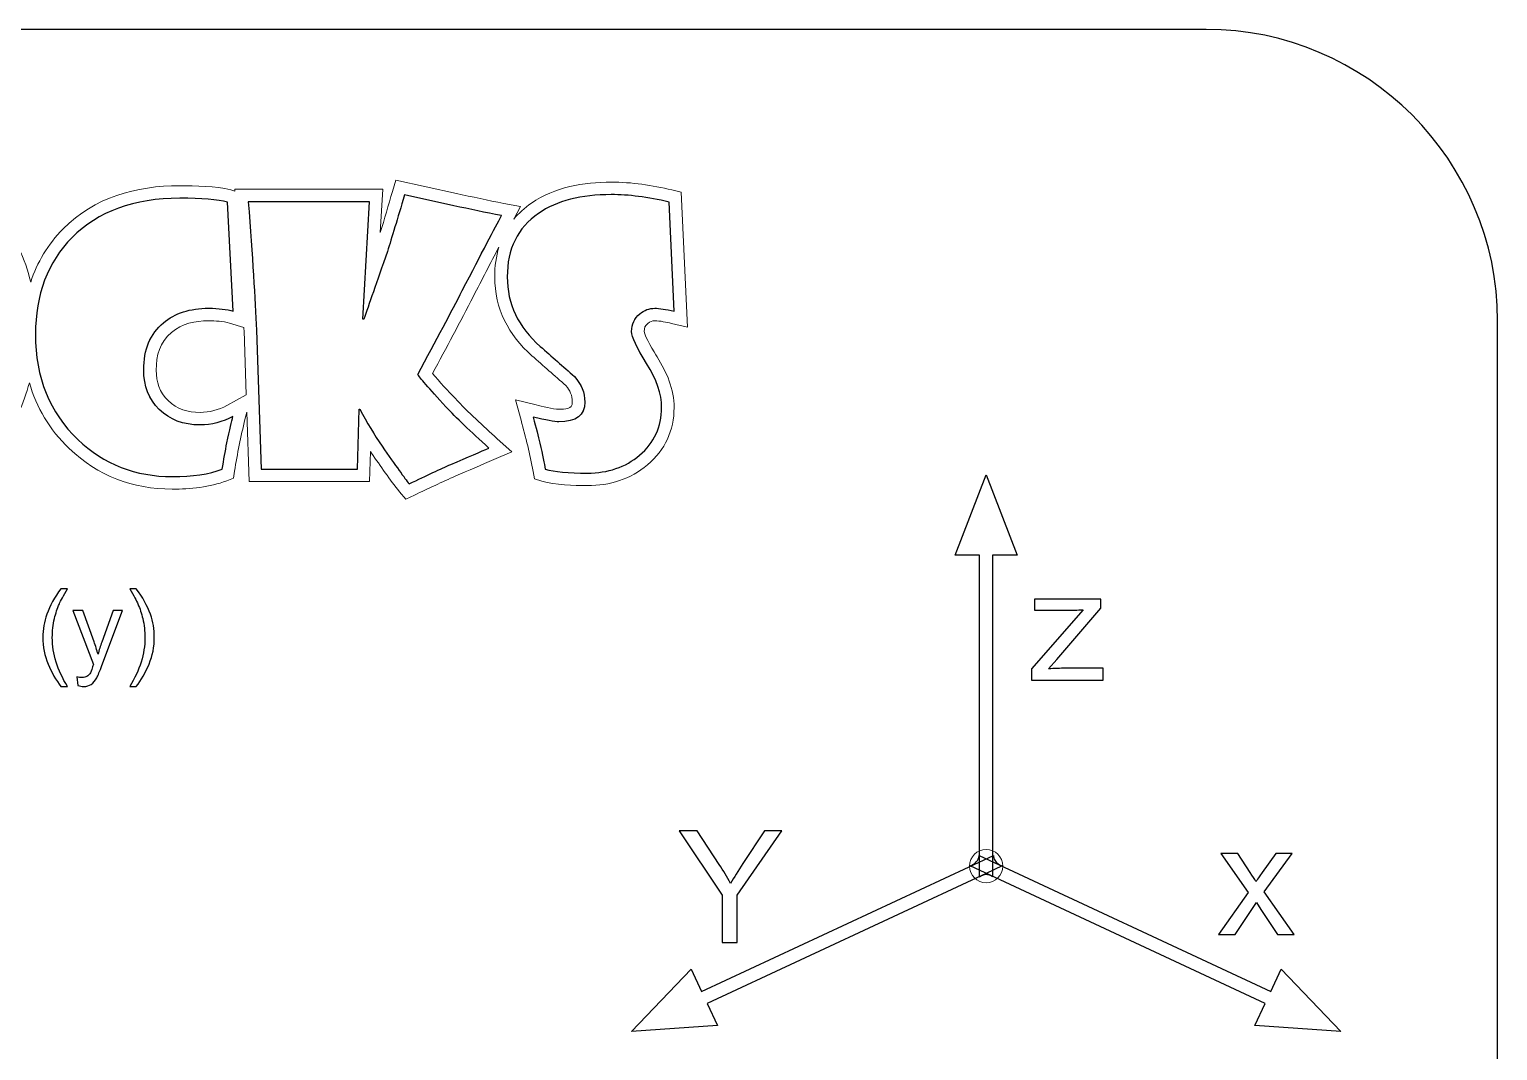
# Model space of a CAD drawing. Header units: centimetres. Extents: x -1.17 to 1.31, y -1 to 0.97.
# Drawn here: x 0.319 to 1.313, y 0.282 to 0.974 of the extents above; entities that cross this region are included whole.
import ezdxf

# ---------------------------------------------------------------- set-up
doc = ezdxf.new("R2010")
doc.units = ezdxf.units.CM
doc.header["$MEASUREMENT"] = 0
doc.layers.add('Keyboard', color=7, linetype='Continuous')

msp = doc.modelspace()

# ---------------------------------------------------------------- linework, layer by layer
at = {"layer": 'Keyboard', "color": 250}
msp.add_open_spline([(-0.97216, 0.97355), (-0.97216, 0.97355), (1.11584, 0.97355), (1.11584, 0.97355), (1.11584, 0.97355), (1.22441, 0.97355), (1.31323, 0.88473), (1.31323, 0.77616), (1.31323, 0.77616), (1.31323, 0.77616), (1.31323, -0.80292), (1.31323, -0.80292), (1.31323, -0.80292), (1.31323, -0.91149), (1.22441, -1.00031), (1.11584, -1.00031), (1.11584, -1.00031), (1.11584, -1.00031), (-0.97216, -1.00031), (-0.97216, -1.00031), (-0.97216, -1.00031), (-1.08073, -1.00031), (-1.16955, -0.91149), (-1.16955, -0.80292), (-1.16955, -0.80292), (-1.16955, -0.80292), (-1.16955, 0.77616), (-1.16955, 0.77616), (-1.16955, 0.77616), (-1.16955, 0.88473), (-1.08073, 0.97355), (-0.97216, 0.97355)], degree=3, knots=[0, 0, 0, 0, 0.125, 0.125, 0.125, 0.125, 0.25, 0.25, 0.25, 0.25, 0.375, 0.375, 0.375, 0.375, 0.5, 0.5, 0.5, 0.5, 0.625, 0.625, 0.625, 0.625, 0.75, 0.75, 0.75, 0.75, 0.875, 0.875, 0.875, 0.875, 1, 1, 1, 1], dxfattribs=at)
at = {"layer": 'Keyboard', "color": 7, "lineweight": 9}
for points, knots in [([(0.64704, 0.84505), (0.65035, 0.84906), (0.65433, 0.85271), (0.65902, 0.85593), (0.65902, 0.85593), (0.67481, 0.86677), (0.69429, 0.87013), (0.7131, 0.87013), (0.7131, 0.87013), (0.72685, 0.87013), (0.74077, 0.86797), (0.75414, 0.86484), (0.75414, 0.86484), (0.75414, 0.86484), (0.76035, 0.86338), (0.76035, 0.86338), (0.76035, 0.86338), (0.76035, 0.86338), (0.76475, 0.77195), (0.76475, 0.77195), (0.76475, 0.77195), (0.76475, 0.77195), (0.75387, 0.77444), (0.75387, 0.77444), (0.75387, 0.77444), (0.75052, 0.77521), (0.746, 0.77624), (0.74256, 0.77624), (0.74256, 0.77624), (0.7407, 0.77624), (0.73923, 0.77558), (0.73781, 0.77441), (0.73781, 0.77441), (0.73603, 0.77293), (0.73533, 0.77137), (0.73533, 0.76906), (0.73533, 0.76906), (0.73565, 0.76549), (0.74223, 0.75478), (0.74416, 0.75171), (0.74416, 0.75171), (0.7506, 0.74149), (0.7556, 0.72976), (0.7556, 0.7175), (0.7556, 0.7175), (0.7556, 0.70193), (0.74954, 0.68877), (0.73765, 0.67874), (0.73765, 0.67874), (0.72605, 0.66887), (0.71207, 0.66463), (0.69693, 0.66463), (0.69693, 0.66463), (0.68729, 0.66463), (0.67531, 0.66493), (0.66602, 0.66766), (0.66602, 0.66766), (0.66602, 0.66766), (0.66108, 0.66912), (0.66108, 0.66912), (0.66108, 0.66912), (0.66108, 0.66912), (0.6601, 0.67417), (0.6601, 0.67417), (0.6601, 0.67417), (0.65897, 0.68002), (0.65771, 0.6858), (0.65651, 0.6915), (0.65651, 0.6915), (0.65509, 0.69731), (0.65354, 0.70305), (0.65199, 0.70883), (0.65199, 0.70883), (0.65199, 0.70883), (0.64829, 0.72264), (0.64829, 0.72264), (0.64829, 0.72264), (0.64829, 0.72264), (0.66218, 0.71924), (0.66218, 0.71924), (0.66218, 0.71924), (0.66618, 0.71825), (0.67352, 0.71631), (0.67761, 0.71631), (0.67761, 0.71631), (0.68171, 0.71631), (0.6867, 0.71614), (0.6867, 0.72117), (0.6867, 0.72117), (0.6867, 0.72572), (0.68513, 0.72928), (0.68238, 0.7323), (0.68238, 0.7323), (0.67464, 0.73907), (0.6671, 0.74573), (0.65938, 0.75254), (0.65938, 0.75254), (0.6434, 0.7667), (0.63415, 0.78441), (0.63415, 0.80591), (0.63415, 0.80591), (0.63415, 0.81308), (0.63507, 0.81987), (0.63698, 0.82617), (0.63698, 0.82617), (0.63118, 0.81508), (0.62546, 0.80394), (0.61972, 0.79285), (0.61972, 0.79285), (0.6107, 0.77532), (0.60138, 0.75792), (0.59203, 0.74056), (0.59203, 0.74056), (0.59664, 0.7349), (0.60306, 0.7284), (0.60729, 0.72374), (0.60729, 0.72374), (0.61624, 0.71417), (0.62612, 0.70511), (0.63587, 0.69637), (0.63587, 0.69637), (0.63587, 0.69637), (0.64567, 0.68758), (0.64567, 0.68758), (0.64567, 0.68758), (0.64567, 0.68758), (0.6336, 0.68232), (0.6336, 0.68232), (0.6336, 0.68232), (0.625, 0.67856), (0.61638, 0.67489), (0.60781, 0.67122), (0.60781, 0.67122), (0.59842, 0.66703), (0.58913, 0.66262), (0.57983, 0.65823), (0.57983, 0.65823), (0.57983, 0.65823), (0.57387, 0.65541), (0.57387, 0.65541), (0.57387, 0.65541), (0.57387, 0.65541), (0.56968, 0.66051), (0.56968, 0.66051), (0.56968, 0.66051), (0.56311, 0.66852), (0.55682, 0.67793), (0.5508, 0.68653), (0.5508, 0.68653), (0.55054, 0.68692), (0.55029, 0.68732), (0.55003, 0.68771), (0.55003, 0.68771), (0.55003, 0.68771), (0.54944, 0.66732), (0.54944, 0.66732), (0.54944, 0.66732), (0.54944, 0.66732), (0.46786, 0.66732), (0.46786, 0.66732), (0.46786, 0.66732), (0.46786, 0.66732), (0.46627, 0.7143), (0.46627, 0.7143), (0.46627, 0.7143), (0.46627, 0.7143), (0.46505, 0.70945), (0.46505, 0.70945), (0.46505, 0.70945), (0.4636, 0.70366), (0.46238, 0.69778), (0.46113, 0.69204), (0.46113, 0.69204), (0.46, 0.68617), (0.45895, 0.68033), (0.45799, 0.67443), (0.45799, 0.67443), (0.45799, 0.67443), (0.45722, 0.66963), (0.45722, 0.66963), (0.45722, 0.66963), (0.45722, 0.66963), (0.45267, 0.66788), (0.45267, 0.66788), (0.45267, 0.66788), (0.44119, 0.66347), (0.42801, 0.66225), (0.4158, 0.66225), (0.4158, 0.66225), (0.38902, 0.66225), (0.36556, 0.67126), (0.34608, 0.68969), (0.34608, 0.68969), (0.33258, 0.70254), (0.32379, 0.7176), (0.31904, 0.7343), (0.31904, 0.7343), (0.3154, 0.72024), (0.30931, 0.70692), (0.30026, 0.69477), (0.30026, 0.69477), (0.28421, 0.67333), (0.26276, 0.66132), (0.23582, 0.66132), (0.23582, 0.66132), (0.20848, 0.66132), (0.18662, 0.67314), (0.17044, 0.69505), (0.17044, 0.69505), (0.16641, 0.70048), (0.16299, 0.70616), (0.16011, 0.71203), (0.16011, 0.71203), (0.16011, 0.71203), (0.1595, 0.70952), (0.1595, 0.70952), (0.1595, 0.70952), (0.15807, 0.70358), (0.1566, 0.6977), (0.15519, 0.69184), (0.15519, 0.69184), (0.15396, 0.68623), (0.15315, 0.68051), (0.15249, 0.67481), (0.15249, 0.67481), (0.15249, 0.67481), (0.15163, 0.66732), (0.15163, 0.66732), (0.15163, 0.66732), (0.15163, 0.66732), (0.02915, 0.66732), (0.02915, 0.66732), (0.02915, 0.66732), (0.02915, 0.66732), (0.02896, 0.67559), (0.02896, 0.67559), (0.02896, 0.67559), (0.02829, 0.70596), (0.02715, 0.73634), (0.02603, 0.76665), (0.02603, 0.76665), (0.02594, 0.76843), (0.02586, 0.7702), (0.02577, 0.77197), (0.02577, 0.77197), (0.02393, 0.76636), (0.02138, 0.76096), (0.01803, 0.75585), (0.01803, 0.75585), (0.01438, 0.75035), (0.01005, 0.7455), (0.005, 0.74154), (0.005, 0.74154), (0.00689, 0.73957), (0.00859, 0.73739), (0.0101, 0.73502), (0.0101, 0.73502), (0.01433, 0.7284), (0.01662, 0.72103), (0.01662, 0.71316), (0.01662, 0.71316), (0.01662, 0.69314), (0.00504, 0.67967), (-0.01285, 0.67193), (-0.01285, 0.67193), (-0.02902, 0.66485), (-0.04826, 0.66298), (-0.06575, 0.66298), (-0.06575, 0.66298), (-0.08511, 0.66298), (-0.1045, 0.66466), (-0.12365, 0.66741), (-0.12365, 0.66741), (-0.12365, 0.66741), (-0.13069, 0.66842), (-0.13069, 0.66842), (-0.13069, 0.66842), (-0.13069, 0.66842), (-0.13091, 0.67552), (-0.13091, 0.67552), (-0.13091, 0.67552), (-0.13163, 0.69906), (-0.13256, 0.72259), (-0.13353, 0.74609), (-0.13353, 0.74609), (-0.13652, 0.72766), (-0.14323, 0.71026), (-0.15479, 0.69477), (-0.15479, 0.69477), (-0.17084, 0.67333), (-0.19228, 0.66132), (-0.21923, 0.66132), (-0.21923, 0.66132), (-0.24657, 0.66132), (-0.26842, 0.67314), (-0.2846, 0.69504), (-0.2846, 0.69504), (-0.30094, 0.71708), (-0.30735, 0.74305), (-0.30735, 0.77022), (-0.30735, 0.77022), (-0.30735, 0.77148), (-0.30734, 0.77273), (-0.30731, 0.77399), (-0.30731, 0.77399), (-0.30731, 0.77399), (-0.3093, 0.77444), (-0.3093, 0.77444), (-0.3093, 0.77444), (-0.31265, 0.77521), (-0.31718, 0.77624), (-0.32062, 0.77624), (-0.32062, 0.77624), (-0.32247, 0.77624), (-0.32395, 0.77558), (-0.32536, 0.77441), (-0.32536, 0.77441), (-0.32714, 0.77293), (-0.32784, 0.77137), (-0.32784, 0.76906), (-0.32784, 0.76906), (-0.32752, 0.76549), (-0.32094, 0.75478), (-0.31901, 0.75171), (-0.31901, 0.75171), (-0.31257, 0.74149), (-0.30757, 0.72976), (-0.30757, 0.7175), (-0.30757, 0.7175), (-0.30757, 0.70193), (-0.31363, 0.68877), (-0.32553, 0.67874), (-0.32553, 0.67874), (-0.33713, 0.66887), (-0.35109, 0.66463), (-0.36624, 0.66463), (-0.36624, 0.66463), (-0.37589, 0.66463), (-0.38786, 0.66493), (-0.39715, 0.66766), (-0.39715, 0.66766), (-0.39715, 0.66766), (-0.40211, 0.66912), (-0.40211, 0.66912), (-0.40211, 0.66912), (-0.40211, 0.66912), (-0.40308, 0.6742), (-0.40308, 0.6742), (-0.40308, 0.6742), (-0.40419, 0.68004), (-0.40547, 0.68581), (-0.40666, 0.6915), (-0.40666, 0.6915), (-0.40808, 0.69732), (-0.40963, 0.70305), (-0.41118, 0.70883), (-0.41118, 0.70883), (-0.41118, 0.70883), (-0.41488, 0.72264), (-0.41488, 0.72264), (-0.41488, 0.72264), (-0.41488, 0.72264), (-0.40099, 0.71924), (-0.40099, 0.71924), (-0.40099, 0.71924), (-0.39699, 0.71825), (-0.38965, 0.71631), (-0.38556, 0.71631), (-0.38556, 0.71631), (-0.38146, 0.71631), (-0.37647, 0.71615), (-0.37647, 0.72117), (-0.37647, 0.72117), (-0.37647, 0.72572), (-0.37805, 0.72929), (-0.38079, 0.7323), (-0.38079, 0.7323), (-0.38853, 0.73907), (-0.39607, 0.74573), (-0.4038, 0.75254), (-0.4038, 0.75254), (-0.41315, 0.76083), (-0.42019, 0.77033), (-0.42443, 0.7811), (-0.42443, 0.7811), (-0.42443, 0.7811), (-0.42543, 0.76016), (-0.42543, 0.76016), (-0.42543, 0.76016), (-0.42657, 0.73194), (-0.42756, 0.70373), (-0.42848, 0.6755), (-0.42848, 0.6755), (-0.42848, 0.6755), (-0.42875, 0.66732), (-0.42875, 0.66732), (-0.42875, 0.66732), (-0.42875, 0.66732), (-0.51118, 0.66732), (-0.51118, 0.66732), (-0.51118, 0.66732), (-0.51118, 0.66732), (-0.51993, 0.8653), (-0.51993, 0.8653), (-0.51993, 0.8653), (-0.51993, 0.8653), (-0.42042, 0.8653), (-0.42042, 0.8653), (-0.42042, 0.8653), (-0.42042, 0.8653), (-0.42178, 0.83671), (-0.42178, 0.83671), (-0.42178, 0.83671), (-0.41773, 0.84411), (-0.41192, 0.8506), (-0.40415, 0.85593), (-0.40415, 0.85593), (-0.38836, 0.86677), (-0.36888, 0.87013), (-0.35007, 0.87013), (-0.35007, 0.87013), (-0.33632, 0.87013), (-0.3224, 0.86797), (-0.30903, 0.86484), (-0.30903, 0.86484), (-0.30903, 0.86484), (-0.30282, 0.86338), (-0.30282, 0.86338), (-0.30282, 0.86338), (-0.30282, 0.86338), (-0.30047, 0.8146), (-0.30047, 0.8146), (-0.30047, 0.8146), (-0.2965, 0.82586), (-0.29059, 0.8364), (-0.28217, 0.84568), (-0.28217, 0.84568), (-0.26549, 0.86404), (-0.2439, 0.87227), (-0.21923, 0.87227), (-0.21923, 0.87227), (-0.19467, 0.87227), (-0.17338, 0.86382), (-0.15682, 0.84553), (-0.15682, 0.84553), (-0.14708, 0.83472), (-0.14068, 0.82225), (-0.13677, 0.80892), (-0.13677, 0.80892), (-0.13769, 0.82472), (-0.13866, 0.84052), (-0.13962, 0.85632), (-0.13962, 0.85632), (-0.13962, 0.85632), (-0.14008, 0.86373), (-0.14008, 0.86373), (-0.14008, 0.86373), (-0.14008, 0.86373), (-0.13279, 0.86514), (-0.13279, 0.86514), (-0.13279, 0.86514), (-0.11394, 0.86881), (-0.09365, 0.86964), (-0.07448, 0.86964), (-0.07448, 0.86964), (-0.03595, 0.86964), (0.00581, 0.86169), (0.0223, 0.82998), (0.0223, 0.82998), (0.02171, 0.83874), (0.02111, 0.84749), (0.02049, 0.85625), (0.02049, 0.85625), (0.02049, 0.85625), (0.01985, 0.8653), (0.01985, 0.8653), (0.01985, 0.8653), (0.01985, 0.8653), (0.11957, 0.8653), (0.11957, 0.8653), (0.11957, 0.8653), (0.11957, 0.8653), (0.11287, 0.71538), (0.11287, 0.71538), (0.11287, 0.71538), (0.12109, 0.71579), (0.12947, 0.71669), (0.13748, 0.71756), (0.13748, 0.71756), (0.14139, 0.71794), (0.14554, 0.71886), (0.14937, 0.71975), (0.14937, 0.71975), (0.14937, 0.71975), (0.15608, 0.72131), (0.15608, 0.72131), (0.15608, 0.72131), (0.15021, 0.7367), (0.1477, 0.75322), (0.1477, 0.77022), (0.1477, 0.77022), (0.1477, 0.79768), (0.15399, 0.82487), (0.17287, 0.84568), (0.17287, 0.84568), (0.18956, 0.86404), (0.21115, 0.87227), (0.23582, 0.87227), (0.23582, 0.87227), (0.26038, 0.87227), (0.28166, 0.86381), (0.29823, 0.84553), (0.29823, 0.84553), (0.30953, 0.83298), (0.31634, 0.81819), (0.31997, 0.80242), (0.31997, 0.80242), (0.32428, 0.8157), (0.33141, 0.82788), (0.34191, 0.83849), (0.34191, 0.83849), (0.36313, 0.85995), (0.39129, 0.86768), (0.42088, 0.86768), (0.42088, 0.86768), (0.43157, 0.86768), (0.44504, 0.86748), (0.45542, 0.86479), (0.45542, 0.86479), (0.45542, 0.86479), (0.45827, 0.86405), (0.45827, 0.86405), (0.45827, 0.86405), (0.45827, 0.86405), (0.45818, 0.8653), (0.45818, 0.8653), (0.45818, 0.8653), (0.45818, 0.8653), (0.5583, 0.8653), (0.5583, 0.8653), (0.5583, 0.8653), (0.5583, 0.8653), (0.55661, 0.8359), (0.55661, 0.8359), (0.55661, 0.8359), (0.55947, 0.84517), (0.56221, 0.85448), (0.56493, 0.8638), (0.56493, 0.8638), (0.56493, 0.8638), (0.56714, 0.87138), (0.56714, 0.87138), (0.56714, 0.87138), (0.56714, 0.87138), (0.60821, 0.86241), (0.60821, 0.86241), (0.60821, 0.86241), (0.61889, 0.86008), (0.6296, 0.85783), (0.64033, 0.85573), (0.64033, 0.85573), (0.64033, 0.85573), (0.65163, 0.85353), (0.65163, 0.85353), (0.65163, 0.85353), (0.65163, 0.85353), (0.64704, 0.84505), (0.64704, 0.84505)], [0, 0, 0, 0, 0.007042, 0.007042, 0.007042, 0.007042, 0.014085, 0.014085, 0.014085, 0.014085, 0.021127, 0.021127, 0.021127, 0.021127, 0.028169, 0.028169, 0.028169, 0.028169, 0.035211, 0.035211, 0.035211, 0.035211, 0.042254, 0.042254, 0.042254, 0.042254, 0.049296, 0.049296, 0.049296, 0.049296, 0.056338, 0.056338, 0.056338, 0.056338, 0.06338, 0.06338, 0.06338, 0.06338, 0.070423, 0.070423, 0.070423, 0.070423, 0.077465, 0.077465, 0.077465, 0.077465, 0.084507, 0.084507, 0.084507, 0.084507, 0.091549, 0.091549, 0.091549, 0.091549, 0.098592, 0.098592, 0.098592, 0.098592, 0.105634, 0.105634, 0.105634, 0.105634, 0.112676, 0.112676, 0.112676, 0.112676, 0.119718, 0.119718, 0.119718, 0.119718, 0.126761, 0.126761, 0.126761, 0.126761, 0.133803, 0.133803, 0.133803, 0.133803, 0.140845, 0.140845, 0.140845, 0.140845, 0.147887, 0.147887, 0.147887, 0.147887, 0.15493, 0.15493, 0.15493, 0.15493, 0.161972, 0.161972, 0.161972, 0.161972, 0.169014, 0.169014, 0.169014, 0.169014, 0.176056, 0.176056, 0.176056, 0.176056, 0.183099, 0.183099, 0.183099, 0.183099, 0.190141, 0.190141, 0.190141, 0.190141, 0.197183, 0.197183, 0.197183, 0.197183, 0.204225, 0.204225, 0.204225, 0.204225, 0.211268, 0.211268, 0.211268, 0.211268, 0.21831, 0.21831, 0.21831, 0.21831, 0.225352, 0.225352, 0.225352, 0.225352, 0.232394, 0.232394, 0.232394, 0.232394, 0.239437, 0.239437, 0.239437, 0.239437, 0.246479, 0.246479, 0.246479, 0.246479, 0.253521, 0.253521, 0.253521, 0.253521, 0.260563, 0.260563, 0.260563, 0.260563, 0.267606, 0.267606, 0.267606, 0.267606, 0.274648, 0.274648, 0.274648, 0.274648, 0.28169, 0.28169, 0.28169, 0.28169, 0.288732, 0.288732, 0.288732, 0.288732, 0.295775, 0.295775, 0.295775, 0.295775, 0.302817, 0.302817, 0.302817, 0.302817, 0.309859, 0.309859, 0.309859, 0.309859, 0.316901, 0.316901, 0.316901, 0.316901, 0.323944, 0.323944, 0.323944, 0.323944, 0.330986, 0.330986, 0.330986, 0.330986, 0.338028, 0.338028, 0.338028, 0.338028, 0.34507, 0.34507, 0.34507, 0.34507, 0.352113, 0.352113, 0.352113, 0.352113, 0.359155, 0.359155, 0.359155, 0.359155, 0.366197, 0.366197, 0.366197, 0.366197, 0.373239, 0.373239, 0.373239, 0.373239, 0.380282, 0.380282, 0.380282, 0.380282, 0.387324, 0.387324, 0.387324, 0.387324, 0.394366, 0.394366, 0.394366, 0.394366, 0.401408, 0.401408, 0.401408, 0.401408, 0.408451, 0.408451, 0.408451, 0.408451, 0.415493, 0.415493, 0.415493, 0.415493, 0.422535, 0.422535, 0.422535, 0.422535, 0.429577, 0.429577, 0.429577, 0.429577, 0.43662, 0.43662, 0.43662, 0.43662, 0.443662, 0.443662, 0.443662, 0.443662, 0.450704, 0.450704, 0.450704, 0.450704, 0.457746, 0.457746, 0.457746, 0.457746, 0.464789, 0.464789, 0.464789, 0.464789, 0.471831, 0.471831, 0.471831, 0.471831, 0.478873, 0.478873, 0.478873, 0.478873, 0.485915, 0.485915, 0.485915, 0.485915, 0.492958, 0.492958, 0.492958, 0.492958, 0.5, 0.5, 0.5, 0.5, 0.507042, 0.507042, 0.507042, 0.507042, 0.514085, 0.514085, 0.514085, 0.514085, 0.521127, 0.521127, 0.521127, 0.521127, 0.528169, 0.528169, 0.528169, 0.528169, 0.535211, 0.535211, 0.535211, 0.535211, 0.542254, 0.542254, 0.542254, 0.542254, 0.549296, 0.549296, 0.549296, 0.549296, 0.556338, 0.556338, 0.556338, 0.556338, 0.56338, 0.56338, 0.56338, 0.56338, 0.570423, 0.570423, 0.570423, 0.570423, 0.577465, 0.577465, 0.577465, 0.577465, 0.584507, 0.584507, 0.584507, 0.584507, 0.591549, 0.591549, 0.591549, 0.591549, 0.598592, 0.598592, 0.598592, 0.598592, 0.605634, 0.605634, 0.605634, 0.605634, 0.612676, 0.612676, 0.612676, 0.612676, 0.619718, 0.619718, 0.619718, 0.619718, 0.626761, 0.626761, 0.626761, 0.626761, 0.633803, 0.633803, 0.633803, 0.633803, 0.640845, 0.640845, 0.640845, 0.640845, 0.647887, 0.647887, 0.647887, 0.647887, 0.65493, 0.65493, 0.65493, 0.65493, 0.661972, 0.661972, 0.661972, 0.661972, 0.669014, 0.669014, 0.669014, 0.669014, 0.676056, 0.676056, 0.676056, 0.676056, 0.683099, 0.683099, 0.683099, 0.683099, 0.690141, 0.690141, 0.690141, 0.690141, 0.697183, 0.697183, 0.697183, 0.697183, 0.704225, 0.704225, 0.704225, 0.704225, 0.711268, 0.711268, 0.711268, 0.711268, 0.71831, 0.71831, 0.71831, 0.71831, 0.725352, 0.725352, 0.725352, 0.725352, 0.732394, 0.732394, 0.732394, 0.732394, 0.739437, 0.739437, 0.739437, 0.739437, 0.746479, 0.746479, 0.746479, 0.746479, 0.753521, 0.753521, 0.753521, 0.753521, 0.760563, 0.760563, 0.760563, 0.760563, 0.767606, 0.767606, 0.767606, 0.767606, 0.774648, 0.774648, 0.774648, 0.774648, 0.78169, 0.78169, 0.78169, 0.78169, 0.788732, 0.788732, 0.788732, 0.788732, 0.795775, 0.795775, 0.795775, 0.795775, 0.802817, 0.802817, 0.802817, 0.802817, 0.809859, 0.809859, 0.809859, 0.809859, 0.816901, 0.816901, 0.816901, 0.816901, 0.823944, 0.823944, 0.823944, 0.823944, 0.830986, 0.830986, 0.830986, 0.830986, 0.838028, 0.838028, 0.838028, 0.838028, 0.84507, 0.84507, 0.84507, 0.84507, 0.852113, 0.852113, 0.852113, 0.852113, 0.859155, 0.859155, 0.859155, 0.859155, 0.866197, 0.866197, 0.866197, 0.866197, 0.873239, 0.873239, 0.873239, 0.873239, 0.880282, 0.880282, 0.880282, 0.880282, 0.887324, 0.887324, 0.887324, 0.887324, 0.894366, 0.894366, 0.894366, 0.894366, 0.901408, 0.901408, 0.901408, 0.901408, 0.908451, 0.908451, 0.908451, 0.908451, 0.915493, 0.915493, 0.915493, 0.915493, 0.922535, 0.922535, 0.922535, 0.922535, 0.929577, 0.929577, 0.929577, 0.929577, 0.93662, 0.93662, 0.93662, 0.93662, 0.943662, 0.943662, 0.943662, 0.943662, 0.950704, 0.950704, 0.950704, 0.950704, 0.957746, 0.957746, 0.957746, 0.957746, 0.964789, 0.964789, 0.964789, 0.964789, 0.971831, 0.971831, 0.971831, 0.971831, 0.978873, 0.978873, 0.978873, 0.978873, 0.985915, 0.985915, 0.985915, 0.985915, 0.992958, 0.992958, 0.992958, 0.992958, 1, 1, 1, 1]), ([(0.46432, 0.77163), (0.46432, 0.77163), (0.45461, 0.7746), (0.45461, 0.7746), (0.45461, 0.7746), (0.45023, 0.77594), (0.44502, 0.77624), (0.44047, 0.77624), (0.44047, 0.77624), (0.43137, 0.77624), (0.42235, 0.7743), (0.41523, 0.7683), (0.41523, 0.7683), (0.40743, 0.76182), (0.40495, 0.75273), (0.40495, 0.74285), (0.40495, 0.74285), (0.40495, 0.73481), (0.40721, 0.72786), (0.41298, 0.72217), (0.41298, 0.72217), (0.41893, 0.7163), (0.42643, 0.71417), (0.43468, 0.71417), (0.43468, 0.71417), (0.44112, 0.71417), (0.44713, 0.71581), (0.45276, 0.71892), (0.45276, 0.71892), (0.45276, 0.71892), (0.46587, 0.72615), (0.46587, 0.72615), (0.46587, 0.72615), (0.46587, 0.72615), (0.46441, 0.76962), (0.46441, 0.76962), (0.46441, 0.76962), (0.46438, 0.77029), (0.46435, 0.77096), (0.46432, 0.77163)], [0, 0, 0, 0, 0.1, 0.1, 0.1, 0.1, 0.2, 0.2, 0.2, 0.2, 0.3, 0.3, 0.3, 0.3, 0.4, 0.4, 0.4, 0.4, 0.5, 0.5, 0.5, 0.5, 0.6, 0.6, 0.6, 0.6, 0.7, 0.7, 0.7, 0.7, 0.8, 0.8, 0.8, 0.8, 0.9, 0.9, 0.9, 0.9, 1, 1, 1, 1])]:
    msp.add_open_spline(points, degree=3, knots=knots, dxfattribs=at)
at = {"layer": 'Keyboard', "color": 144}
for points, knots in [([(0.45709, 0.78269), (0.45275, 0.78402), (0.44723, 0.7847), (0.44047, 0.7847), (0.44047, 0.7847), (0.42788, 0.7847), (0.41766, 0.7814), (0.40981, 0.7748), (0.40981, 0.7748), (0.40092, 0.7674), (0.39649, 0.75678), (0.39649, 0.74285), (0.39649, 0.74285), (0.39649, 0.73199), (0.39999, 0.7231), (0.40704, 0.71614), (0.40704, 0.71614), (0.41408, 0.70922), (0.42329, 0.70571), (0.43468, 0.70571), (0.43468, 0.70571), (0.44245, 0.70571), (0.44985, 0.70765), (0.45685, 0.71151), (0.45685, 0.71151), (0.45604, 0.70829), (0.45471, 0.70234), (0.45283, 0.69369), (0.45283, 0.69369), (0.45173, 0.68797), (0.45065, 0.68197), (0.44964, 0.67578), (0.44964, 0.67578), (0.44084, 0.6724), (0.42957, 0.67071), (0.41581, 0.67071), (0.41581, 0.67071), (0.3909, 0.67071), (0.36961, 0.67908), (0.35192, 0.69582), (0.35192, 0.69582), (0.33276, 0.71404), (0.32319, 0.73779), (0.32319, 0.76704), (0.32319, 0.76704), (0.32319, 0.79403), (0.33143, 0.81588), (0.34793, 0.83254), (0.34793, 0.83254), (0.36551, 0.85033), (0.38985, 0.85922), (0.42088, 0.85922), (0.42088, 0.85922), (0.4358, 0.85922), (0.44663, 0.85833), (0.45331, 0.8566), (0.45331, 0.8566), (0.45331, 0.8566), (0.45709, 0.78269), (0.45709, 0.78269)], [0, 0, 0, 0, 0.066667, 0.066667, 0.066667, 0.066667, 0.133333, 0.133333, 0.133333, 0.133333, 0.2, 0.2, 0.2, 0.2, 0.266667, 0.266667, 0.266667, 0.266667, 0.333333, 0.333333, 0.333333, 0.333333, 0.4, 0.4, 0.4, 0.4, 0.466667, 0.466667, 0.466667, 0.466667, 0.533333, 0.533333, 0.533333, 0.533333, 0.6, 0.6, 0.6, 0.6, 0.666667, 0.666667, 0.666667, 0.666667, 0.733333, 0.733333, 0.733333, 0.733333, 0.8, 0.8, 0.8, 0.8, 0.866667, 0.866667, 0.866667, 0.866667, 0.933333, 0.933333, 0.933333, 0.933333, 1, 1, 1, 1]), ([(0.6387, 0.84743), (0.63436, 0.83939), (0.62555, 0.82249), (0.61219, 0.79673), (0.61219, 0.79673), (0.60487, 0.78248), (0.59481, 0.76354), (0.58201, 0.7398), (0.58201, 0.7398), (0.5831, 0.73807), (0.58946, 0.73078), (0.60109, 0.71799), (0.60109, 0.71799), (0.60793, 0.71067), (0.61762, 0.70137), (0.63021, 0.69007), (0.63021, 0.69007), (0.62494, 0.68777), (0.61634, 0.68407), (0.60438, 0.67896), (0.60438, 0.67896), (0.59771, 0.67598), (0.58833, 0.6716), (0.57622, 0.66588), (0.57622, 0.66588), (0.57324, 0.66951), (0.56713, 0.67795), (0.55783, 0.69124), (0.55783, 0.69124), (0.55264, 0.69908), (0.54765, 0.70744), (0.54286, 0.71634), (0.54286, 0.71634), (0.54286, 0.71634), (0.54238, 0.71634), (0.54238, 0.71634), (0.54238, 0.71634), (0.54238, 0.71634), (0.54122, 0.67578), (0.54122, 0.67578), (0.54122, 0.67578), (0.54122, 0.67578), (0.47603, 0.67578), (0.47603, 0.67578), (0.47603, 0.67578), (0.47603, 0.67578), (0.47285, 0.76997), (0.47285, 0.76997), (0.47285, 0.76997), (0.47197, 0.79057), (0.47012, 0.81951), (0.4673, 0.85684), (0.4673, 0.85684), (0.4673, 0.85684), (0.54934, 0.85684), (0.54934, 0.85684), (0.54934, 0.85684), (0.54934, 0.85684), (0.54475, 0.77738), (0.54475, 0.77738), (0.54475, 0.77738), (0.54475, 0.77738), (0.54556, 0.77738), (0.54556, 0.77738), (0.54556, 0.77738), (0.54885, 0.78668), (0.55417, 0.80196), (0.56149, 0.82325), (0.56149, 0.82325), (0.56447, 0.83254), (0.56833, 0.84525), (0.57304, 0.86143), (0.57304, 0.86143), (0.57304, 0.86143), (0.60639, 0.85415), (0.60639, 0.85415), (0.60639, 0.85415), (0.61726, 0.85177), (0.62801, 0.84952), (0.6387, 0.84743)], [0, 0, 0, 0, 0.05, 0.05, 0.05, 0.05, 0.1, 0.1, 0.1, 0.1, 0.15, 0.15, 0.15, 0.15, 0.2, 0.2, 0.2, 0.2, 0.25, 0.25, 0.25, 0.25, 0.3, 0.3, 0.3, 0.3, 0.35, 0.35, 0.35, 0.35, 0.4, 0.4, 0.4, 0.4, 0.45, 0.45, 0.45, 0.45, 0.5, 0.5, 0.5, 0.5, 0.55, 0.55, 0.55, 0.55, 0.6, 0.6, 0.6, 0.6, 0.65, 0.65, 0.65, 0.65, 0.7, 0.7, 0.7, 0.7, 0.75, 0.75, 0.75, 0.75, 0.8, 0.8, 0.8, 0.8, 0.85, 0.85, 0.85, 0.85, 0.9, 0.9, 0.9, 0.9, 0.95, 0.95, 0.95, 0.95, 1, 1, 1, 1]), ([(0.75576, 0.78269), (0.74996, 0.78402), (0.74554, 0.7847), (0.74256, 0.7847), (0.74256, 0.7847), (0.73886, 0.7847), (0.73548, 0.78345), (0.73242, 0.78092), (0.73242, 0.78092), (0.72872, 0.77786), (0.72687, 0.77388), (0.72687, 0.769), (0.72687, 0.769), (0.72687, 0.76527), (0.73025, 0.75798), (0.737, 0.7472), (0.737, 0.7472), (0.74377, 0.73646), (0.74715, 0.72656), (0.74715, 0.7175), (0.74715, 0.7175), (0.74715, 0.70439), (0.74216, 0.6936), (0.73217, 0.68519), (0.73217, 0.68519), (0.72268, 0.67711), (0.71093, 0.67309), (0.69693, 0.67309), (0.69693, 0.67309), (0.68406, 0.67309), (0.67457, 0.67397), (0.66841, 0.67578), (0.66841, 0.67578), (0.66772, 0.6794), (0.66647, 0.68528), (0.66475, 0.69344), (0.66475, 0.69344), (0.66366, 0.69787), (0.66213, 0.7037), (0.66016, 0.71102), (0.66016, 0.71102), (0.6688, 0.7089), (0.67464, 0.70785), (0.67762, 0.70785), (0.67762, 0.70785), (0.68933, 0.70785), (0.69516, 0.71227), (0.69516, 0.72117), (0.69516, 0.72117), (0.69516, 0.7276), (0.69283, 0.7334), (0.68812, 0.73851), (0.68812, 0.73851), (0.6804, 0.74526), (0.67271, 0.75207), (0.66499, 0.75887), (0.66499, 0.75887), (0.65005, 0.77211), (0.64261, 0.78776), (0.64261, 0.80591), (0.64261, 0.80591), (0.64261, 0.82485), (0.64965, 0.83922), (0.66381, 0.84896), (0.66381, 0.84896), (0.67617, 0.85744), (0.69259, 0.86167), (0.7131, 0.86167), (0.7131, 0.86167), (0.72474, 0.86167), (0.73778, 0.85998), (0.75222, 0.8566), (0.75222, 0.8566), (0.75222, 0.8566), (0.75576, 0.78269), (0.75576, 0.78269)], [0, 0, 0, 0, 0.052632, 0.052632, 0.052632, 0.052632, 0.105263, 0.105263, 0.105263, 0.105263, 0.157895, 0.157895, 0.157895, 0.157895, 0.210526, 0.210526, 0.210526, 0.210526, 0.263158, 0.263158, 0.263158, 0.263158, 0.315789, 0.315789, 0.315789, 0.315789, 0.368421, 0.368421, 0.368421, 0.368421, 0.421053, 0.421053, 0.421053, 0.421053, 0.473684, 0.473684, 0.473684, 0.473684, 0.526316, 0.526316, 0.526316, 0.526316, 0.578947, 0.578947, 0.578947, 0.578947, 0.631579, 0.631579, 0.631579, 0.631579, 0.684211, 0.684211, 0.684211, 0.684211, 0.736842, 0.736842, 0.736842, 0.736842, 0.789474, 0.789474, 0.789474, 0.789474, 0.842105, 0.842105, 0.842105, 0.842105, 0.894737, 0.894737, 0.894737, 0.894737, 0.947368, 0.947368, 0.947368, 0.947368, 1, 1, 1, 1])]:
    msp.add_open_spline(points, degree=3, knots=knots, dxfattribs=at)
at = {"layer": 'Keyboard', "color": 250, "lineweight": 9}
for points, knots in [([(0.45709, 0.78269), (0.45275, 0.78402), (0.44723, 0.7847), (0.44047, 0.7847), (0.44047, 0.7847), (0.42788, 0.7847), (0.41766, 0.7814), (0.40981, 0.7748), (0.40981, 0.7748), (0.40092, 0.7674), (0.39649, 0.75678), (0.39649, 0.74285), (0.39649, 0.74285), (0.39649, 0.73199), (0.39999, 0.7231), (0.40704, 0.71614), (0.40704, 0.71614), (0.41408, 0.70922), (0.42329, 0.70571), (0.43468, 0.70571), (0.43468, 0.70571), (0.44245, 0.70571), (0.44985, 0.70765), (0.45685, 0.71151), (0.45685, 0.71151), (0.45604, 0.70829), (0.45471, 0.70234), (0.45283, 0.69369), (0.45283, 0.69369), (0.45173, 0.68797), (0.45065, 0.68197), (0.44964, 0.67578), (0.44964, 0.67578), (0.44084, 0.6724), (0.42957, 0.67071), (0.41581, 0.67071), (0.41581, 0.67071), (0.3909, 0.67071), (0.36961, 0.67908), (0.35192, 0.69582), (0.35192, 0.69582), (0.33276, 0.71404), (0.32319, 0.73779), (0.32319, 0.76704), (0.32319, 0.76704), (0.32319, 0.79403), (0.33143, 0.81588), (0.34793, 0.83254), (0.34793, 0.83254), (0.36551, 0.85033), (0.38985, 0.85922), (0.42088, 0.85922), (0.42088, 0.85922), (0.4358, 0.85922), (0.44663, 0.85833), (0.45331, 0.8566), (0.45331, 0.8566), (0.45331, 0.8566), (0.45709, 0.78269), (0.45709, 0.78269)], [0, 0, 0, 0, 0.066667, 0.066667, 0.066667, 0.066667, 0.133333, 0.133333, 0.133333, 0.133333, 0.2, 0.2, 0.2, 0.2, 0.266667, 0.266667, 0.266667, 0.266667, 0.333333, 0.333333, 0.333333, 0.333333, 0.4, 0.4, 0.4, 0.4, 0.466667, 0.466667, 0.466667, 0.466667, 0.533333, 0.533333, 0.533333, 0.533333, 0.6, 0.6, 0.6, 0.6, 0.666667, 0.666667, 0.666667, 0.666667, 0.733333, 0.733333, 0.733333, 0.733333, 0.8, 0.8, 0.8, 0.8, 0.866667, 0.866667, 0.866667, 0.866667, 0.933333, 0.933333, 0.933333, 0.933333, 1, 1, 1, 1]), ([(0.6387, 0.84743), (0.63436, 0.83939), (0.62555, 0.82249), (0.61219, 0.79673), (0.61219, 0.79673), (0.60487, 0.78248), (0.59481, 0.76354), (0.58201, 0.7398), (0.58201, 0.7398), (0.5831, 0.73807), (0.58946, 0.73078), (0.60109, 0.71799), (0.60109, 0.71799), (0.60793, 0.71067), (0.61762, 0.70137), (0.63021, 0.69007), (0.63021, 0.69007), (0.62494, 0.68777), (0.61634, 0.68407), (0.60438, 0.67896), (0.60438, 0.67896), (0.59771, 0.67598), (0.58833, 0.6716), (0.57622, 0.66588), (0.57622, 0.66588), (0.57324, 0.66951), (0.56713, 0.67795), (0.55783, 0.69124), (0.55783, 0.69124), (0.55264, 0.69908), (0.54765, 0.70744), (0.54286, 0.71634), (0.54286, 0.71634), (0.54286, 0.71634), (0.54238, 0.71634), (0.54238, 0.71634), (0.54238, 0.71634), (0.54238, 0.71634), (0.54122, 0.67578), (0.54122, 0.67578), (0.54122, 0.67578), (0.54122, 0.67578), (0.47603, 0.67578), (0.47603, 0.67578), (0.47603, 0.67578), (0.47603, 0.67578), (0.47285, 0.76997), (0.47285, 0.76997), (0.47285, 0.76997), (0.47197, 0.79057), (0.47012, 0.81951), (0.4673, 0.85684), (0.4673, 0.85684), (0.4673, 0.85684), (0.54934, 0.85684), (0.54934, 0.85684), (0.54934, 0.85684), (0.54934, 0.85684), (0.54475, 0.77738), (0.54475, 0.77738), (0.54475, 0.77738), (0.54475, 0.77738), (0.54556, 0.77738), (0.54556, 0.77738), (0.54556, 0.77738), (0.54885, 0.78668), (0.55417, 0.80196), (0.56149, 0.82325), (0.56149, 0.82325), (0.56447, 0.83254), (0.56833, 0.84525), (0.57304, 0.86143), (0.57304, 0.86143), (0.57304, 0.86143), (0.60639, 0.85415), (0.60639, 0.85415), (0.60639, 0.85415), (0.61726, 0.85177), (0.62801, 0.84952), (0.6387, 0.84743)], [0, 0, 0, 0, 0.05, 0.05, 0.05, 0.05, 0.1, 0.1, 0.1, 0.1, 0.15, 0.15, 0.15, 0.15, 0.2, 0.2, 0.2, 0.2, 0.25, 0.25, 0.25, 0.25, 0.3, 0.3, 0.3, 0.3, 0.35, 0.35, 0.35, 0.35, 0.4, 0.4, 0.4, 0.4, 0.45, 0.45, 0.45, 0.45, 0.5, 0.5, 0.5, 0.5, 0.55, 0.55, 0.55, 0.55, 0.6, 0.6, 0.6, 0.6, 0.65, 0.65, 0.65, 0.65, 0.7, 0.7, 0.7, 0.7, 0.75, 0.75, 0.75, 0.75, 0.8, 0.8, 0.8, 0.8, 0.85, 0.85, 0.85, 0.85, 0.9, 0.9, 0.9, 0.9, 0.95, 0.95, 0.95, 0.95, 1, 1, 1, 1]), ([(0.75576, 0.78269), (0.74996, 0.78402), (0.74554, 0.7847), (0.74256, 0.7847), (0.74256, 0.7847), (0.73886, 0.7847), (0.73548, 0.78345), (0.73242, 0.78092), (0.73242, 0.78092), (0.72872, 0.77786), (0.72687, 0.77388), (0.72687, 0.769), (0.72687, 0.769), (0.72687, 0.76527), (0.73025, 0.75798), (0.737, 0.7472), (0.737, 0.7472), (0.74377, 0.73646), (0.74715, 0.72656), (0.74715, 0.7175), (0.74715, 0.7175), (0.74715, 0.70439), (0.74216, 0.6936), (0.73217, 0.68519), (0.73217, 0.68519), (0.72268, 0.67711), (0.71093, 0.67309), (0.69693, 0.67309), (0.69693, 0.67309), (0.68406, 0.67309), (0.67457, 0.67397), (0.66841, 0.67578), (0.66841, 0.67578), (0.66772, 0.6794), (0.66647, 0.68528), (0.66475, 0.69344), (0.66475, 0.69344), (0.66366, 0.69787), (0.66213, 0.7037), (0.66016, 0.71102), (0.66016, 0.71102), (0.6688, 0.7089), (0.67464, 0.70785), (0.67762, 0.70785), (0.67762, 0.70785), (0.68933, 0.70785), (0.69516, 0.71227), (0.69516, 0.72117), (0.69516, 0.72117), (0.69516, 0.7276), (0.69283, 0.7334), (0.68812, 0.73851), (0.68812, 0.73851), (0.6804, 0.74526), (0.67271, 0.75207), (0.66499, 0.75887), (0.66499, 0.75887), (0.65005, 0.77211), (0.64261, 0.78776), (0.64261, 0.80591), (0.64261, 0.80591), (0.64261, 0.82485), (0.64965, 0.83922), (0.66381, 0.84896), (0.66381, 0.84896), (0.67617, 0.85744), (0.69259, 0.86167), (0.7131, 0.86167), (0.7131, 0.86167), (0.72474, 0.86167), (0.73778, 0.85998), (0.75222, 0.8566), (0.75222, 0.8566), (0.75222, 0.8566), (0.75576, 0.78269), (0.75576, 0.78269)], [0, 0, 0, 0, 0.052632, 0.052632, 0.052632, 0.052632, 0.105263, 0.105263, 0.105263, 0.105263, 0.157895, 0.157895, 0.157895, 0.157895, 0.210526, 0.210526, 0.210526, 0.210526, 0.263158, 0.263158, 0.263158, 0.263158, 0.315789, 0.315789, 0.315789, 0.315789, 0.368421, 0.368421, 0.368421, 0.368421, 0.421053, 0.421053, 0.421053, 0.421053, 0.473684, 0.473684, 0.473684, 0.473684, 0.526316, 0.526316, 0.526316, 0.526316, 0.578947, 0.578947, 0.578947, 0.578947, 0.631579, 0.631579, 0.631579, 0.631579, 0.684211, 0.684211, 0.684211, 0.684211, 0.736842, 0.736842, 0.736842, 0.736842, 0.789474, 0.789474, 0.789474, 0.789474, 0.842105, 0.842105, 0.842105, 0.842105, 0.894737, 0.894737, 0.894737, 0.894737, 0.947368, 0.947368, 0.947368, 0.947368, 1, 1, 1, 1])]:
    msp.add_open_spline(points, degree=3, knots=knots, dxfattribs=at)
at = {"layer": 'Keyboard', "color": 142}
for points, knots in [([(0.96668, 0.4012), (0.96832, 0.4012), (0.97004, 0.40066), (0.97128, 0.39962), (0.97128, 0.39962), (0.97128, 0.39962), (0.97128, 0.61751), (0.97128, 0.61751), (0.97128, 0.61751), (0.97128, 0.61751), (0.98795, 0.61751), (0.98795, 0.61751), (0.98795, 0.61751), (0.98795, 0.61751), (0.96688, 0.67203), (0.96688, 0.67203), (0.96688, 0.67203), (0.96688, 0.67203), (0.94581, 0.61751), (0.94581, 0.61751), (0.94581, 0.61751), (0.94581, 0.61751), (0.96243, 0.61751), (0.96243, 0.61751), (0.96243, 0.61751), (0.96243, 0.61751), (0.96243, 0.3994), (0.96243, 0.3994), (0.96243, 0.3994), (0.96365, 0.40045), (0.96527, 0.40109), (0.96668, 0.4012)], [0, 0, 0, 0, 0.125, 0.125, 0.125, 0.125, 0.25, 0.25, 0.25, 0.25, 0.375, 0.375, 0.375, 0.375, 0.5, 0.5, 0.5, 0.5, 0.625, 0.625, 0.625, 0.625, 0.75, 0.75, 0.75, 0.75, 0.875, 0.875, 0.875, 0.875, 1, 1, 1, 1]), ([(0.99758, 0.53294), (0.99758, 0.53294), (0.99758, 0.54049), (0.99758, 0.54049), (0.99758, 0.54049), (0.99758, 0.54049), (1.03253, 0.58058), (1.03253, 0.58058), (1.03253, 0.58058), (1.02856, 0.58037), (1.02506, 0.58028), (1.02203, 0.58028), (1.02203, 0.58028), (1.02203, 0.58028), (0.99965, 0.58028), (0.99965, 0.58028), (0.99965, 0.58028), (0.99965, 0.58028), (0.99965, 0.58781), (0.99965, 0.58781), (0.99965, 0.58781), (0.99965, 0.58781), (1.0445, 0.58781), (1.0445, 0.58781), (1.0445, 0.58781), (1.0445, 0.58781), (1.0445, 0.58167), (1.0445, 0.58167), (1.0445, 0.58167), (1.0445, 0.58167), (1.0148, 0.54684), (1.0148, 0.54684), (1.0148, 0.54684), (1.0148, 0.54684), (1.00907, 0.54049), (1.00907, 0.54049), (1.00907, 0.54049), (1.01323, 0.54079), (1.01714, 0.54095), (1.0208, 0.54095), (1.0208, 0.54095), (1.0208, 0.54095), (1.04616, 0.54095), (1.04616, 0.54095), (1.04616, 0.54095), (1.04616, 0.54095), (1.04616, 0.53294), (1.04616, 0.53294), (1.04616, 0.53294), (1.04616, 0.53294), (0.99758, 0.53294), (0.99758, 0.53294)], [0, 0, 0, 0, 0.076923, 0.076923, 0.076923, 0.076923, 0.153846, 0.153846, 0.153846, 0.153846, 0.230769, 0.230769, 0.230769, 0.230769, 0.307692, 0.307692, 0.307692, 0.307692, 0.384615, 0.384615, 0.384615, 0.384615, 0.461538, 0.461538, 0.461538, 0.461538, 0.538462, 0.538462, 0.538462, 0.538462, 0.615385, 0.615385, 0.615385, 0.615385, 0.692308, 0.692308, 0.692308, 0.692308, 0.769231, 0.769231, 0.769231, 0.769231, 0.846154, 0.846154, 0.846154, 0.846154, 0.923077, 0.923077, 0.923077, 0.923077, 1, 1, 1, 1])]:
    msp.add_open_spline(points, degree=3, knots=knots, dxfattribs=at)
at = {"layer": 'Keyboard', "color": 7}
for points, knots in [([(0.34046, 0.52862), (0.33704, 0.53293), (0.33414, 0.53799), (0.33178, 0.54378), (0.33178, 0.54378), (0.32942, 0.54957), (0.32823, 0.55556), (0.32823, 0.56177), (0.32823, 0.56177), (0.32823, 0.56723), (0.32911, 0.57247), (0.33089, 0.57748), (0.33089, 0.57748), (0.33296, 0.58328), (0.33614, 0.58907), (0.34046, 0.59483), (0.34046, 0.59483), (0.34046, 0.59483), (0.3449, 0.59483), (0.3449, 0.59483), (0.3449, 0.59483), (0.34213, 0.59006), (0.34029, 0.58665), (0.3394, 0.5846), (0.3394, 0.5846), (0.33799, 0.58144), (0.33689, 0.57812), (0.33608, 0.57468), (0.33608, 0.57468), (0.3351, 0.57038), (0.3346, 0.56607), (0.3346, 0.56173), (0.3346, 0.56173), (0.3346, 0.55068), (0.33803, 0.53965), (0.3449, 0.52862), (0.3449, 0.52862), (0.3449, 0.52862), (0.34046, 0.52862), (0.34046, 0.52862)], [0, 0, 0, 0, 0.1, 0.1, 0.1, 0.1, 0.2, 0.2, 0.2, 0.2, 0.3, 0.3, 0.3, 0.3, 0.4, 0.4, 0.4, 0.4, 0.5, 0.5, 0.5, 0.5, 0.6, 0.6, 0.6, 0.6, 0.7, 0.7, 0.7, 0.7, 0.8, 0.8, 0.8, 0.8, 0.9, 0.9, 0.9, 0.9, 1, 1, 1, 1]), ([(0.39144, 0.52862), (0.39144, 0.52862), (0.387, 0.52862), (0.387, 0.52862), (0.387, 0.52862), (0.39387, 0.53965), (0.3973, 0.55068), (0.3973, 0.56173), (0.3973, 0.56173), (0.3973, 0.56605), (0.3968, 0.57033), (0.39582, 0.57458), (0.39582, 0.57458), (0.39504, 0.57802), (0.39395, 0.58133), (0.39255, 0.58449), (0.39255, 0.58449), (0.39165, 0.58656), (0.38981, 0.59001), (0.387, 0.59483), (0.387, 0.59483), (0.387, 0.59483), (0.39144, 0.59483), (0.39144, 0.59483), (0.39144, 0.59483), (0.39576, 0.58907), (0.39896, 0.58328), (0.40103, 0.57748), (0.40103, 0.57748), (0.40279, 0.57247), (0.40367, 0.56723), (0.40367, 0.56177), (0.40367, 0.56177), (0.40367, 0.55556), (0.40248, 0.54957), (0.40011, 0.54378), (0.40011, 0.54378), (0.39773, 0.53799), (0.39484, 0.53293), (0.39144, 0.52862)], [0, 0, 0, 0, 0.1, 0.1, 0.1, 0.1, 0.2, 0.2, 0.2, 0.2, 0.3, 0.3, 0.3, 0.3, 0.4, 0.4, 0.4, 0.4, 0.5, 0.5, 0.5, 0.5, 0.6, 0.6, 0.6, 0.6, 0.7, 0.7, 0.7, 0.7, 0.8, 0.8, 0.8, 0.8, 0.9, 0.9, 0.9, 0.9, 1, 1, 1, 1]), ([(0.35182, 0.52938), (0.35182, 0.52938), (0.35113, 0.5352), (0.35113, 0.5352), (0.35113, 0.5352), (0.35249, 0.53484), (0.35367, 0.53465), (0.35468, 0.53465), (0.35468, 0.53465), (0.35606, 0.53465), (0.35716, 0.53489), (0.35799, 0.53534), (0.35799, 0.53534), (0.35882, 0.5358), (0.35949, 0.53644), (0.36002, 0.53727), (0.36002, 0.53727), (0.36042, 0.53788), (0.36104, 0.53943), (0.36191, 0.54188), (0.36191, 0.54188), (0.36203, 0.54224), (0.36222, 0.54273), (0.36247, 0.5434), (0.36247, 0.5434), (0.36247, 0.5434), (0.34859, 0.58005), (0.34859, 0.58005), (0.34859, 0.58005), (0.34859, 0.58005), (0.35527, 0.58005), (0.35527, 0.58005), (0.35527, 0.58005), (0.35527, 0.58005), (0.36289, 0.55887), (0.36289, 0.55887), (0.36289, 0.55887), (0.36386, 0.55618), (0.36476, 0.55336), (0.36553, 0.5504), (0.36553, 0.5504), (0.36625, 0.55324), (0.3671, 0.55602), (0.36809, 0.55873), (0.36809, 0.55873), (0.36809, 0.55873), (0.37591, 0.58005), (0.37591, 0.58005), (0.37591, 0.58005), (0.37591, 0.58005), (0.3821, 0.58005), (0.3821, 0.58005), (0.3821, 0.58005), (0.3821, 0.58005), (0.36819, 0.54285), (0.36819, 0.54285), (0.36819, 0.54285), (0.3667, 0.53883), (0.36553, 0.53606), (0.36471, 0.53455), (0.36471, 0.53455), (0.36361, 0.5325), (0.36235, 0.53101), (0.36093, 0.53005), (0.36093, 0.53005), (0.35949, 0.5291), (0.3578, 0.52862), (0.35582, 0.52862), (0.35582, 0.52862), (0.35462, 0.52862), (0.35329, 0.52888), (0.35182, 0.52938)], [0, 0, 0, 0, 0.055556, 0.055556, 0.055556, 0.055556, 0.111111, 0.111111, 0.111111, 0.111111, 0.166667, 0.166667, 0.166667, 0.166667, 0.222222, 0.222222, 0.222222, 0.222222, 0.277778, 0.277778, 0.277778, 0.277778, 0.333333, 0.333333, 0.333333, 0.333333, 0.388889, 0.388889, 0.388889, 0.388889, 0.444444, 0.444444, 0.444444, 0.444444, 0.5, 0.5, 0.5, 0.5, 0.555556, 0.555556, 0.555556, 0.555556, 0.611111, 0.611111, 0.611111, 0.611111, 0.666667, 0.666667, 0.666667, 0.666667, 0.722222, 0.722222, 0.722222, 0.722222, 0.777778, 0.777778, 0.777778, 0.777778, 0.833333, 0.833333, 0.833333, 0.833333, 0.888889, 0.888889, 0.888889, 0.888889, 0.944444, 0.944444, 0.944444, 0.944444, 1, 1, 1, 1])]:
    msp.add_open_spline(points, degree=3, knots=knots, dxfattribs=at)
at = {"layer": 'Keyboard', "color": 114}
for points, knots in [([(0.78824, 0.35522), (0.78824, 0.35522), (0.78824, 0.3873), (0.78824, 0.3873), (0.78824, 0.3873), (0.78824, 0.3873), (0.75905, 0.43098), (0.75905, 0.43098), (0.75905, 0.43098), (0.75905, 0.43098), (0.77124, 0.43098), (0.77124, 0.43098), (0.77124, 0.43098), (0.77124, 0.43098), (0.78618, 0.40814), (0.78618, 0.40814), (0.78618, 0.40814), (0.78893, 0.40387), (0.79148, 0.3996), (0.79387, 0.39531), (0.79387, 0.39531), (0.79614, 0.39928), (0.79889, 0.40374), (0.80214, 0.4087), (0.80214, 0.4087), (0.80214, 0.4087), (0.81681, 0.43098), (0.81681, 0.43098), (0.81681, 0.43098), (0.81681, 0.43098), (0.82849, 0.43098), (0.82849, 0.43098), (0.82849, 0.43098), (0.82849, 0.43098), (0.79826, 0.3873), (0.79826, 0.3873), (0.79826, 0.3873), (0.79826, 0.3873), (0.79826, 0.35522), (0.79826, 0.35522), (0.79826, 0.35522), (0.79826, 0.35522), (0.78824, 0.35522), (0.78824, 0.35522)], [0, 0, 0, 0, 0.090909, 0.090909, 0.090909, 0.090909, 0.181818, 0.181818, 0.181818, 0.181818, 0.272727, 0.272727, 0.272727, 0.272727, 0.363636, 0.363636, 0.363636, 0.363636, 0.454545, 0.454545, 0.454545, 0.454545, 0.545455, 0.545455, 0.545455, 0.545455, 0.636364, 0.636364, 0.636364, 0.636364, 0.727273, 0.727273, 0.727273, 0.727273, 0.818182, 0.818182, 0.818182, 0.818182, 0.909091, 0.909091, 0.909091, 0.909091, 1, 1, 1, 1]), ([(0.96688, 0.40208), (0.96688, 0.40208), (0.97781, 0.40718), (0.97781, 0.40718), (0.97781, 0.40718), (0.97596, 0.40757), (0.97367, 0.4092), (0.97278, 0.41093), (0.97278, 0.41093), (0.97278, 0.41093), (0.97278, 0.41093), (0.97278, 0.41093), (0.97278, 0.41093), (0.97224, 0.41193), (0.97189, 0.41312), (0.97178, 0.41419), (0.97178, 0.41419), (0.97178, 0.41419), (0.77424, 0.32204), (0.77424, 0.32204), (0.77424, 0.32204), (0.77424, 0.32204), (0.76706, 0.33714), (0.76706, 0.33714), (0.76706, 0.33714), (0.76706, 0.33714), (0.72671, 0.29505), (0.72671, 0.29505), (0.72671, 0.29505), (0.72671, 0.29505), (0.78498, 0.29897), (0.78498, 0.29897), (0.78498, 0.29897), (0.78498, 0.29897), (0.7779, 0.31403), (0.7779, 0.31403), (0.7779, 0.31403), (0.7779, 0.31403), (0.96688, 0.40208), (0.96688, 0.40208)], [0, 0, 0, 0, 0.1, 0.1, 0.1, 0.1, 0.2, 0.2, 0.2, 0.2, 0.3, 0.3, 0.3, 0.3, 0.4, 0.4, 0.4, 0.4, 0.5, 0.5, 0.5, 0.5, 0.6, 0.6, 0.6, 0.6, 0.7, 0.7, 0.7, 0.7, 0.8, 0.8, 0.8, 0.8, 0.9, 0.9, 0.9, 0.9, 1, 1, 1, 1])]:
    msp.add_open_spline(points, degree=3, knots=knots, dxfattribs=at)
at = {"layer": 'Keyboard', "color": 2, "lineweight": 5}
msp.add_open_spline([(0.97819, 0.40701), (0.97819, 0.41323), (0.97313, 0.41825), (0.96688, 0.41825), (0.96688, 0.41825), (0.96069, 0.41825), (0.95564, 0.41323), (0.95564, 0.40701), (0.95564, 0.40701), (0.95564, 0.40076), (0.96069, 0.39577), (0.96688, 0.39577), (0.96688, 0.39577), (0.97313, 0.39577), (0.97819, 0.40076), (0.97819, 0.40701)], degree=3, knots=[0, 0, 0, 0, 0.25, 0.25, 0.25, 0.25, 0.5, 0.5, 0.5, 0.5, 0.75, 0.75, 0.75, 0.75, 1, 1, 1, 1], dxfattribs=at)
at = {"layer": 'Keyboard', "color": 22}
for points, knots in [([(0.95617, 0.40709), (0.95617, 0.40709), (1.15582, 0.31403), (1.15582, 0.31403), (1.15582, 0.31403), (1.15582, 0.31403), (1.14876, 0.29897), (1.14876, 0.29897), (1.14876, 0.29897), (1.14876, 0.29897), (1.20705, 0.29502), (1.20705, 0.29502), (1.20705, 0.29502), (1.20705, 0.29502), (1.16655, 0.33714), (1.16655, 0.33714), (1.16655, 0.33714), (1.16655, 0.33714), (1.15956, 0.32201), (1.15956, 0.32201), (1.15956, 0.32201), (1.15956, 0.32201), (0.96215, 0.41414), (0.96215, 0.41414), (0.96215, 0.41414), (0.96193, 0.41079), (0.95928, 0.40825), (0.95617, 0.40709)], [0, 0, 0, 0, 0.142857, 0.142857, 0.142857, 0.142857, 0.285714, 0.285714, 0.285714, 0.285714, 0.428571, 0.428571, 0.428571, 0.428571, 0.571429, 0.571429, 0.571429, 0.571429, 0.714286, 0.714286, 0.714286, 0.714286, 0.857143, 0.857143, 0.857143, 0.857143, 1, 1, 1, 1]), ([(1.1242, 0.36065), (1.1242, 0.36065), (1.14425, 0.38917), (1.14425, 0.38917), (1.14425, 0.38917), (1.14425, 0.38917), (1.1257, 0.41552), (1.1257, 0.41552), (1.1257, 0.41552), (1.1257, 0.41552), (1.13732, 0.41552), (1.13732, 0.41552), (1.13732, 0.41552), (1.13732, 0.41552), (1.14575, 0.40266), (1.14575, 0.40266), (1.14575, 0.40266), (1.14732, 0.40021), (1.14861, 0.39817), (1.14956, 0.39651), (1.14956, 0.39651), (1.15108, 0.39878), (1.15247, 0.40079), (1.15376, 0.40256), (1.15376, 0.40256), (1.15376, 0.40256), (1.163, 0.41552), (1.163, 0.41552), (1.163, 0.41552), (1.163, 0.41552), (1.17411, 0.41552), (1.17411, 0.41552), (1.17411, 0.41552), (1.17411, 0.41552), (1.15515, 0.38968), (1.15515, 0.38968), (1.15515, 0.38968), (1.15515, 0.38968), (1.17556, 0.36065), (1.17556, 0.36065), (1.17556, 0.36065), (1.17556, 0.36065), (1.16415, 0.36065), (1.16415, 0.36065), (1.16415, 0.36065), (1.16415, 0.36065), (1.15288, 0.37771), (1.15288, 0.37771), (1.15288, 0.37771), (1.15288, 0.37771), (1.14988, 0.38231), (1.14988, 0.38231), (1.14988, 0.38231), (1.14988, 0.38231), (1.13547, 0.36065), (1.13547, 0.36065), (1.13547, 0.36065), (1.13547, 0.36065), (1.1242, 0.36065), (1.1242, 0.36065)], [0, 0, 0, 0, 0.066667, 0.066667, 0.066667, 0.066667, 0.133333, 0.133333, 0.133333, 0.133333, 0.2, 0.2, 0.2, 0.2, 0.266667, 0.266667, 0.266667, 0.266667, 0.333333, 0.333333, 0.333333, 0.333333, 0.4, 0.4, 0.4, 0.4, 0.466667, 0.466667, 0.466667, 0.466667, 0.533333, 0.533333, 0.533333, 0.533333, 0.6, 0.6, 0.6, 0.6, 0.666667, 0.666667, 0.666667, 0.666667, 0.733333, 0.733333, 0.733333, 0.733333, 0.8, 0.8, 0.8, 0.8, 0.866667, 0.866667, 0.866667, 0.866667, 0.933333, 0.933333, 0.933333, 0.933333, 1, 1, 1, 1])]:
    msp.add_open_spline(points, degree=3, knots=knots, dxfattribs=at)

doc.saveas('drawing.dxf')
